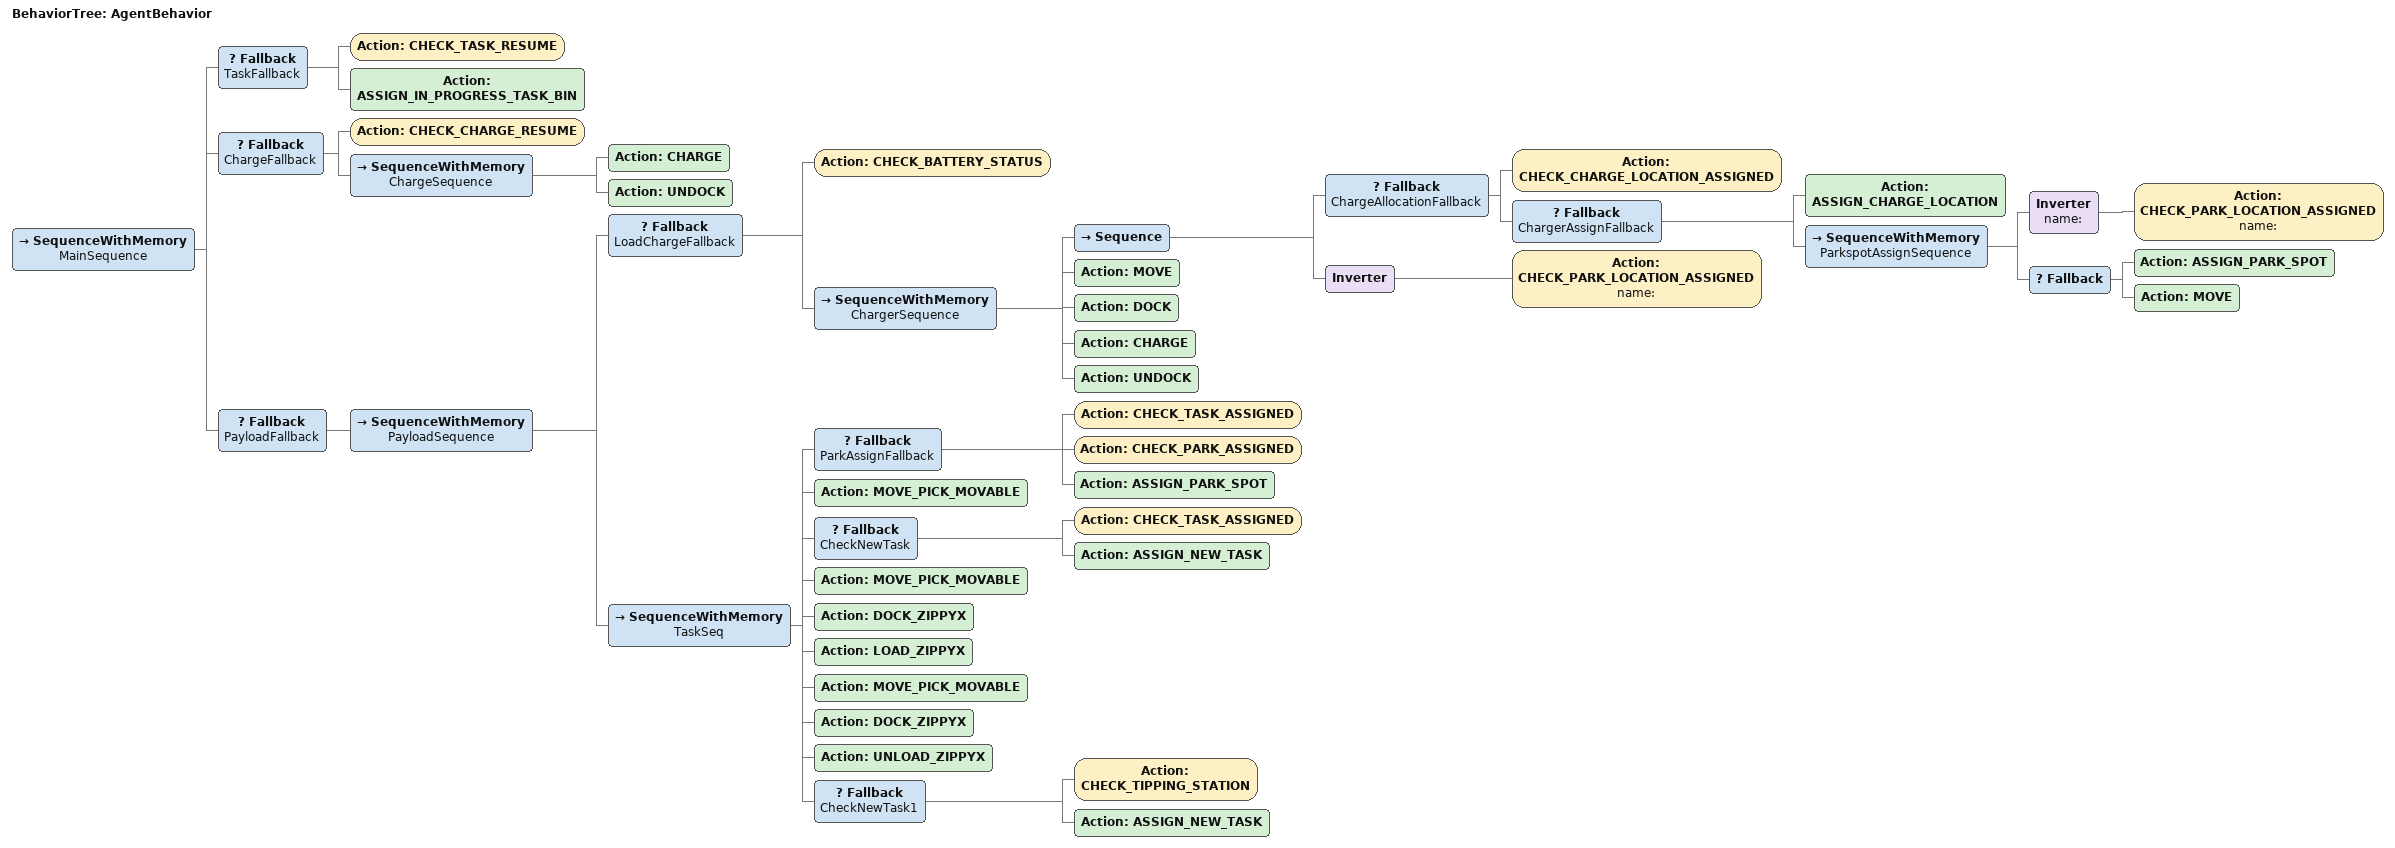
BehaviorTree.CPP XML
<?xml version='1.0' encoding='UTF-8'?>
<root main_tree_to_execute="AgentBehavior" BTCPP_format="4">
    <BehaviorTree ID="AgentBehavior">
        <SequenceWithMemory name="MainSequence">
            <Fallback name="TaskFallback">
                <Action ID="CHECK_TASK_RESUME" />
                <Action ID="ASSIGN_IN_PROGRESS_TASK_BIN" />
            </Fallback>
            <Fallback name="ChargeFallback">
                <Action ID="CHECK_CHARGE_RESUME" />
                <SequenceWithMemory name="ChargeSequence">
                    <Action ID="CHARGE" />
                    <Action ID="UNDOCK" />
                </SequenceWithMemory>
            </Fallback>
            <Fallback name="PayloadFallback">
                <SequenceWithMemory name="PayloadSequence">
                    <Fallback name="LoadChargeFallback">
                        <Action ID="CHECK_BATTERY_STATUS" />
                        <SequenceWithMemory name="ChargerSequence">
                            <Sequence>
                                <Fallback name="ChargeAllocationFallback">
                                    <Action ID="CHECK_CHARGE_LOCATION_ASSIGNED" />
                                    <Fallback name="ChargerAssignFallback">
                                        <Action ID="ASSIGN_CHARGE_LOCATION" />
                                        <SequenceWithMemory name="ParkspotAssignSequence">
                                            <Inverter name="">
                                                <Action ID="CHECK_PARK_LOCATION_ASSIGNED" name="" />
                                            </Inverter>
                                            <Fallback>
                                                <Action ID="ASSIGN_PARK_SPOT" />
                                                <Action ID="MOVE" />
                                            </Fallback>
                                        </SequenceWithMemory>
                                    </Fallback>
                                </Fallback>
                                <Inverter>
                                    <Action ID="CHECK_PARK_LOCATION_ASSIGNED" name="" />
                                </Inverter>
                            </Sequence>
                            <Action ID="MOVE" />
                            <Action ID="DOCK" />
                            <Action ID="CHARGE" />
                            <Action ID="UNDOCK" />
                        </SequenceWithMemory>
                    </Fallback>
                    <SequenceWithMemory name="TaskSeq">
                        <Fallback name="ParkAssignFallback">
                            <Action ID="CHECK_TASK_ASSIGNED" />
                            <Action ID="CHECK_PARK_ASSIGNED" />
                            <Action ID="ASSIGN_PARK_SPOT" />
                        </Fallback>
                        <Action ID="MOVE_PICK_MOVABLE" />
                        <Fallback name="CheckNewTask">
                            <Action ID="CHECK_TASK_ASSIGNED" />
                            <Action ID="ASSIGN_NEW_TASK" />
                        </Fallback>
                        <Action ID="MOVE_PICK_MOVABLE" />
                        <Action ID="DOCK_ZIPPYX" />
                        <Action ID="LOAD_ZIPPYX" />
                        <Action ID="MOVE_PICK_MOVABLE" />
                        <Action ID="DOCK_ZIPPYX" />
                        <Action ID="UNLOAD_ZIPPYX" />
                        <Fallback name="CheckNewTask1">
                            <Action ID="CHECK_TIPPING_STATION" />
                            <Action ID="ASSIGN_NEW_TASK" />
                        </Fallback>

                    </SequenceWithMemory>
                </SequenceWithMemory>
            </Fallback>

        </SequenceWithMemory>
    </BehaviorTree>
</root>
